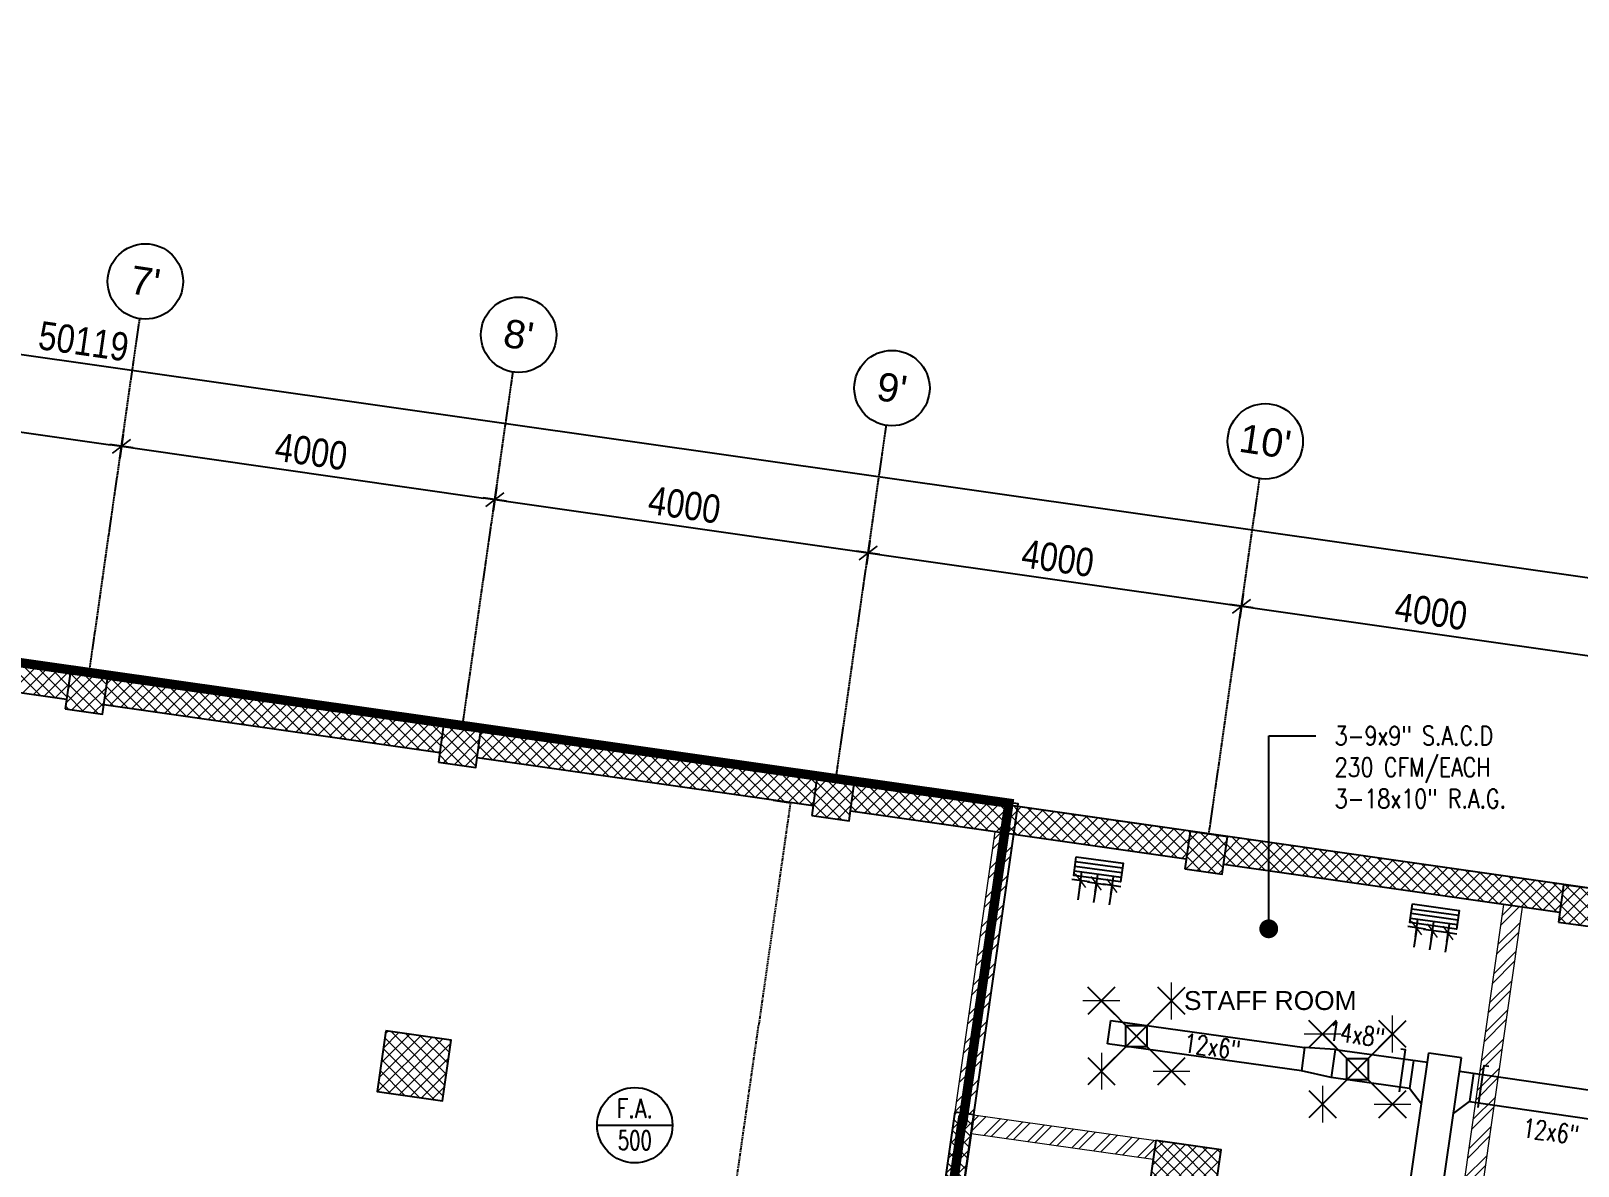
# Model space of a CAD drawing. Header units: inches. Extents: x 1152707 to 1351947, y 326920 to 480291.
# Drawn here: x 1213156 to 1229566, y 365683 to 377720 of the extents above; entities that cross this region are included whole.
import ezdxf
from ezdxf.enums import TextEntityAlignment as Align

# ---------------------------------------------------------------- set-up
doc = ezdxf.new("R2010")
doc.units = ezdxf.units.IN
doc.header["$MEASUREMENT"] = 0
for name, pattern in [('CENTER', [50.8, 31.75, -6.35, 6.35, -6.35]), ('DASHED', [19.05, 12.7, -6.35]), ('DASHED2', [9.525, 6.35, -3.175]), ('DOT2', [3.175, 0, -3.175])]:
    doc.linetypes.add(name, pattern=pattern)
for name, color, linetype, lineweight in [('A-BLOCK', 43, 'Continuous', 13), ('A-HATCH CONCRETE', 254, 'Continuous', 5), ('A-LEASING LINE', 7, 'DASHED2', 9), ('wall hatch', 252, 'Continuous', 0)]:
    doc.layers.add(name, color=color, linetype=linetype, lineweight=lineweight)
for name, color, linetype in [('AC-Fresh DUCT', 100, 'Continuous'), ('AC-Supply  DUCT', 30, 'Continuous'), ('AC-TEXT', 3, 'Continuous'), ('AC-TEXT Fresh DUCT', 140, 'Continuous'), ('AC-TXT', 3, 'Continuous'), ('Axis', 9, 'CENTER'), ('dim-axis', 15, 'Continuous'), ('dim2', 7, 'Continuous'), ('FFNEW', 252, 'Continuous'), ('LGT ELEC', 252, 'Continuous'), ('S-COL', 210, 'Continuous'), ('S-WALL', 1, 'Continuous'), ('TEXT', 181, 'Continuous')]:
    doc.layers.add(name, color=color, linetype=linetype)
doc.styles.add('1', font='romans.shx', dxfattribs={"width": 0.8, "height": 0.125})
doc.styles.add('AC_Duct', font='romans.shx', dxfattribs={"width": 0.8, "height": 0.2})
doc.styles.add('AC_Equipment', font='romans.shx', dxfattribs={"width": 0.75, "height": 0.3})
doc.styles.add('ARIAL', font='ARIALN.TTF')
doc.styles.get("Standard").update_dxf_attribs({"font": 'arial.ttf'})
doc.styles.add('style1', font='arial.ttf')
doc.dimstyles.new('DIM-100', dxfattribs={"dimscale": 150, "dimtxt": 2, "dimasz": 1, "dimexe": 0.75, "dimexo": 1, "dimgap": 0.5, "dimtad": 1, "dimdec": 0, "dimzin": 11, "dimdsep": 46, "dimtxsty": 'ARIAL', "dimblk": 'R', "dimcen": 2.5, "dimdle": 1, "dimclrd": 256, "dimclre": 256, "dimclrt": 256, "dimazin": 0, "dimtfac": 1, "dimtdec": 0, "dimtix": 1, "dimtmove": 2, "dimatfit": 3, "dimldrblk": 'R', "dimtolj": 1, "dimtzin": 3, "dimlwd": -1, "dimlwe": 13, "dimarcsym": 0})
doc.dimstyles.get("Standard").update_dxf_attribs({"dimtxt": 0.18, "dimasz": 0.18, "dimexe": 0.18, "dimexo": 0.0625, "dimgap": 0.09, "dimtad": 0, "dimtih": 1, "dimtoh": 1, "dimdec": 4, "dimzin": 0, "dimdsep": 46, "dimtxsty": 'Standard', "dimcen": 0.09, "dimadec": 0, "dimazin": 0, "dimtfac": 1, "dimtdec": 4, "dimtofl": 0, "dimtmove": 0, "dimatfit": 3, "dimfxl": 1, "dimtolj": 1, "dimtzin": 0, "dimarcsym": 0})
pattern_1 = [(45, (1341716.94, 266100.535), (-66.29126, 66.29126), []), (135, (1341716.94, 266100.535), (-66.29126, -66.29126), [])]
pattern_2 = [(45, (1341716.31, 266100.535), (-66.29126, 66.29126), []), (135, (1341716.31, 266100.535), (-66.29126, -66.29126), [])]
pattern_3 = [(45, (1178477.49, -15519.69), (-66.29126, 66.29126), []), (135, (1178477.49, -15519.69), (-66.29126, -66.29126), [])]

# ---------------------------------------------------------------- blocks, each defined once
blk = doc.blocks.new('R')
for p, q in [((0, -1.05), (0, 1.05)), ((-1.05, 0), (1.05, 0))]:
    blk.add_line(p, q)
at = {"color": 4, "lineweight": 13}
blk.add_line((-0.707, -0.707), (0.707, 0.707), dxfattribs=at)
blk = doc.blocks.new('*D118')
at = {"layer": 'Defpoints', "color": 0, "transparency": 16777216}
for p in [(1446339, 596215), (1446339, 596215), (1442163, 595265)]:
    blk.add_point(p, dxfattribs=at)
at = {"layer": 'dim-axis', "color": 251, "linetype": 'DOT2', "lineweight": 13, "transparency": 16777216}
for p, q in [((1442185, 595414), (1442396, 596892)), ((1446318, 596067), (1446323, 596104))]:
    blk.add_line(p, q, dxfattribs=at)
at = {"layer": 'dim-axis', "color": 251, "transparency": 16777216}
blk.add_line((1442499, 596763), (1446221, 596232), dxfattribs=at)
at = {"layer": 'dim-axis', "color": 251, "transparency": 16777216, "xscale": 120, "yscale": 120, "zscale": 120}
for p, rotation in [((1442380, 596780), 171.8736112541112), ((1446339, 596215), 351.8736112541112)]:
    blk.add_blockref('R', p, dxfattribs=dict(at, rotation=rotation))
at = {"layer": 'dim-axis', "color": 251, "transparency": 16777216, "insert": (1444392, 596724), "char_height": 300, "attachment_point": 5, "rotation": 351.8736, "style": 'ARIAL'}
blk.add_mtext('\\A1;4000', dxfattribs=at)
blk = doc.blocks.new('*D125')
at = {"layer": 'Defpoints', "color": 0, "transparency": 16777216}
for p in [(1420642, 597441), (1470715, 593565), (1470260, 590370)]:
    blk.add_point(p, dxfattribs=at)
at = {"layer": 'dim-axis', "color": 251, "linetype": 'DOT2', "lineweight": 13, "transparency": 16777216}
for p, q in [((1420663, 597590), (1421113, 600748)), ((1470281, 590519), (1470731, 593676))]:
    blk.add_line(p, q, dxfattribs=at)
at = {"layer": 'dim-axis', "color": 251, "transparency": 16777216}
blk.add_line((1421216, 600619), (1470596, 593582), dxfattribs=at)
at = {"layer": 'dim-axis', "color": 251, "transparency": 16777216, "xscale": 120, "yscale": 120, "zscale": 120}
for p, rotation in [((1421097, 600636), 171.8890881608404), ((1470715, 593565), 351.8890881608405)]:
    blk.add_blockref('R', p, dxfattribs=dict(at, rotation=rotation))
at = {"layer": 'dim-axis', "color": 251, "transparency": 16777216, "insert": (1445938, 597327), "char_height": 300, "attachment_point": 5, "rotation": 351.8891, "style": 'ARIAL'}
blk.add_mtext('\\A1;50119', dxfattribs=at)
blk = doc.blocks.new('*D100')
at = {"layer": 'Defpoints', "color": 0, "transparency": 16777216}
for p in [(1450492, 597002), (1446339, 596215), (1450299, 595650)]:
    blk.add_point(p, dxfattribs=at)
at = {"layer": 'dim-axis', "color": 251, "linetype": 'DOT2', "lineweight": 13, "transparency": 16777216}
for p, q in [((1450471, 596853), (1450283, 595538)), ((1446318, 596067), (1446323, 596104))]:
    blk.add_line(p, q, dxfattribs=at)
at = {"layer": 'dim-axis', "color": 251, "transparency": 16777216}
blk.add_line((1446458, 596198), (1450180, 595666), dxfattribs=at)
at = {"layer": 'dim-axis', "color": 251, "transparency": 16777216, "xscale": 120, "yscale": 120, "zscale": 120}
for p, rotation in [((1446339, 596215), 171.8736112541112), ((1450299, 595650), 351.8736112541112)]:
    blk.add_blockref('R', p, dxfattribs=dict(at, rotation=rotation))
at = {"layer": 'dim-axis', "color": 251, "transparency": 16777216, "insert": (1448352, 596158), "char_height": 300, "attachment_point": 5, "rotation": 351.8736, "style": 'ARIAL'}
blk.add_mtext('\\A1;4000', dxfattribs=at)
blk = doc.blocks.new('*D101')
at = {"layer": 'Defpoints', "color": 0, "transparency": 16777216}
for p in [(1450492, 597002), (1454452, 596437), (1454259, 595084)]:
    blk.add_point(p, dxfattribs=at)
at = {"layer": 'dim-axis', "color": 251, "linetype": 'DOT2', "lineweight": 13, "transparency": 16777216}
for p, q in [((1450471, 596853), (1450283, 595538)), ((1454431, 596288), (1454243, 594973))]:
    blk.add_line(p, q, dxfattribs=at)
at = {"layer": 'dim-axis', "color": 251, "transparency": 16777216}
blk.add_line((1450418, 595633), (1454140, 595101), dxfattribs=at)
at = {"layer": 'dim-axis', "color": 251, "transparency": 16777216, "xscale": 120, "yscale": 120, "zscale": 120}
for p, rotation in [((1450299, 595650), 171.8736112541112), ((1454259, 595084), 351.8736112541112)]:
    blk.add_blockref('R', p, dxfattribs=dict(at, rotation=rotation))
at = {"layer": 'dim-axis', "color": 251, "transparency": 16777216, "insert": (1452311, 595593), "char_height": 300, "attachment_point": 5, "rotation": 351.8736, "style": 'ARIAL'}
blk.add_mtext('\\A1;4000', dxfattribs=at)
blk = doc.blocks.new('*D102')
at = {"layer": 'Defpoints', "color": 0, "transparency": 16777216}
for p in [(1454452, 596437), (1458412, 595871), (1458219, 594519)]:
    blk.add_point(p, dxfattribs=at)
at = {"layer": 'dim-axis', "color": 251, "linetype": 'DOT2', "lineweight": 13, "transparency": 16777216}
for p, q in [((1454431, 596288), (1454243, 594973)), ((1458391, 595723), (1458203, 594407))]:
    blk.add_line(p, q, dxfattribs=at)
at = {"layer": 'dim-axis', "color": 251, "transparency": 16777216}
blk.add_line((1454378, 595067), (1458100, 594536), dxfattribs=at)
at = {"layer": 'dim-axis', "color": 251, "transparency": 16777216, "xscale": 120, "yscale": 120, "zscale": 120}
for p, rotation in [((1454259, 595084), 171.8736112541112), ((1458219, 594519), 351.8736112541112)]:
    blk.add_blockref('R', p, dxfattribs=dict(at, rotation=rotation))
at = {"layer": 'dim-axis', "color": 251, "transparency": 16777216, "insert": (1456271, 595027), "char_height": 300, "attachment_point": 5, "rotation": 351.8736, "style": 'ARIAL'}
blk.add_mtext('\\A1;4000', dxfattribs=at)
blk = doc.blocks.new('*D103')
at = {"layer": 'Defpoints', "color": 0, "transparency": 16777216}
for p in [(1458412, 595871), (1462372, 595306), (1462179, 593953)]:
    blk.add_point(p, dxfattribs=at)
at = {"layer": 'dim-axis', "color": 251, "linetype": 'DOT2', "lineweight": 13, "transparency": 16777216}
for p, q in [((1458391, 595723), (1458203, 594407)), ((1462351, 595157), (1462163, 593842))]:
    blk.add_line(p, q, dxfattribs=at)
at = {"layer": 'dim-axis', "color": 251, "transparency": 16777216}
blk.add_line((1458338, 594502), (1462060, 593970), dxfattribs=at)
at = {"layer": 'dim-axis', "color": 251, "transparency": 16777216, "xscale": 120, "yscale": 120, "zscale": 120}
for p, rotation in [((1458219, 594519), 171.8736112541112), ((1462179, 593953), 351.8736112541112)]:
    blk.add_blockref('R', p, dxfattribs=dict(at, rotation=rotation))
at = {"layer": 'dim-axis', "color": 251, "transparency": 16777216, "insert": (1460231, 594462), "char_height": 300, "attachment_point": 5, "rotation": 351.8736, "style": 'ARIAL'}
blk.add_mtext('\\A1;4000', dxfattribs=at)
blk = doc.blocks.new('SEDRGFE')
at = {"layer": 'A-HATCH CONCRETE'}
h = blk.add_hatch(dxfattribs=at)
h.set_pattern_fill('ANSI37', color=250, scale=750)
h.set_pattern_definition(pattern_2)
h.paths.add_polyline_path([(1376756, 705560), (1377152, 705504), (1377209, 705900), (1376813, 705956)])
h = blk.add_hatch(dxfattribs=at)
h.set_pattern_fill('ANSI37', color=250, scale=750)
h.set_pattern_definition(pattern_2)
h.paths.add_polyline_path([(1380716, 704995), (1381112, 704939), (1381168, 705335), (1380772, 705391)])
h = blk.add_hatch(dxfattribs=at)
h.set_pattern_fill('ANSI37', color=250, scale=750)
h.set_pattern_definition(pattern_2)
h.paths.add_polyline_path([(1384676, 704430), (1385072, 704373), (1385128, 704769), (1384732, 704826)])
h = blk.add_hatch(dxfattribs=at)
h.set_pattern_fill('ANSI37', color=250, scale=750)
h.set_pattern_definition(pattern_1)
h.paths.add_polyline_path([(1380158, 702146), (1380066, 701503), (1380759, 701404), (1380851, 702047)])
h = blk.add_hatch(dxfattribs=at)
h.set_pattern_fill('ANSI37', color=250, scale=750)
h.set_pattern_definition(pattern_1)
h.paths.add_polyline_path([(1386197, 701285), (1386395, 701257), (1385780, 696950), (1385582, 696979)])
at = {"layer": 'wall hatch', "ltscale": 500}
h = blk.add_hatch(dxfattribs=at)
h.set_pattern_fill('ANSI32', color=250, scale=500)
h.set_pattern_definition([(45, (1432578.84, 1135998.4), (-132.58252, 132.58252), []), (45, (1432667.23, 1135998.4), (-132.58252, 132.58252), [])])
h.paths.add_polyline_path([(1386818, 704226), (1386620, 704255), (1386197, 701285), (1386395, 701257)])
h.paths.add_polyline_path([(1386367, 701059), (1386395, 701257), (1386395, 701257), (1386367, 701059)])
h = blk.add_hatch(dxfattribs=at)
h.set_pattern_fill('ANSI35', color=250, scale=500)
h.set_pattern_definition([(45, (1393765.3, 692564.65), (-88.38835, 88.38835), []), (45, (1393853.68, 692564.65), (-88.38835, 88.38835), [156.25, -31.25, 0, -31.25])])
edge = h.paths.add_edge_path(flags=17)
edge.add_line((1395397, 703056), (1395199, 703084))
edge.add_line((1395199, 703084), (1394088, 695296))
edge.add_line((1394088, 695296), (1394301, 695265))
edge.add_line((1394301, 695265), (1395397, 703056))
edge.add_line((1395397, 703056), (1395199, 703084))
h.paths.add_polyline_path([(1395397, 703056), (1395199, 703084), (1394088, 695296), (1394301, 695265)], flags=17)
h.paths.add_polyline_path([(1389810, 680290), (1389610, 680288), (1389610, 674888), (1389810, 674888)])
at = {"color": 250, "linetype": 'Continuous', "ltscale": 100}
blk.add_lwpolyline([(1389810, 674588), (1389810, 680290), (1389610, 680288), (1388060, 680288), (1388060, 686288), (1384200, 686288), (1384200, 693089), (1385203, 692942), (1385236, 693139), (1385780, 696950), (1386823, 704256), (1386865, 704553), (1351200, 709613), (1350434, 697904), (1372211, 694796), (1372209, 688237), (1371310, 688237), (1371310, 688038), (1371310, 684788), (1363260, 684788), (1363260, 684588), (1363260, 674588), (1389810, 674588)], dxfattribs=at)
at = {"layer": 'A-BLOCK', "color": 250, "ltscale": 100}
for p, q in [((1386395, 701257), (1386395, 701257)), ((1386168, 701088), (1386175, 701087)), ((1386161, 700987), (1386161, 700987)), ((1386367, 701059), (1386367, 701059))]:
    blk.add_line(p, q, dxfattribs=at)
for points in [[(1386197, 701285), (1386621, 704255)], [(1386395, 701257), (1386819, 704226)]]:
    blk.add_lwpolyline(points, dxfattribs=at)
at = {"layer": 'A-HATCH CONCRETE', "color": 250, "linetype": 'Continuous'}
for p, q in [((1376498, 705699), (1376145, 706053)), ((1376188, 705744), (1376453, 706009)), ((1376653, 705677), (1376299, 706031)), ((1376304, 705727), (1376569, 705992)), ((1376775, 705688), (1376454, 706009)), ((1376791, 705804), (1376609, 705987)), ((1376420, 705711), (1376685, 705976)), ((1376536, 705694), (1376801, 705959)), ((1376808, 705920), (1376763, 705965)), ((1376916, 705942), (1376917, 705943)), ((1376920, 705941), (1376918, 705943)), ((1377032, 705925), (1377033, 705926)), ((1377074, 705919), (1377073, 705920)), ((1377148, 705908), (1377149, 705910)), ((1377177, 705672), (1377381, 705876)), ((1377199, 705826), (1377265, 705893)), ((1377581, 705545), (1377227, 705898)), ((1377232, 705595), (1377497, 705860)), ((1377348, 705578), (1377613, 705843)), ((1377736, 705523), (1377382, 705876)), ((1377464, 705562), (1377729, 705827)), ((1377890, 705501), (1377537, 705854)), ((1378045, 705479), (1377691, 705832)), ((1376652, 705677), (1376794, 705819)), ((1376768, 705661), (1376772, 705664)), ((1377272, 705589), (1377178, 705682)), ((1377426, 705567), (1377195, 705798)), ((1377580, 705545), (1377845, 705810)), ((1377696, 705528), (1377961, 705794)), ((1377812, 705512), (1378077, 705777)), ((1378200, 705457), (1377846, 705810)), ((1377928, 705495), (1378193, 705761)), ((1378354, 705435), (1378001, 705788)), ((1378044, 705479), (1378309, 705744)), ((1378509, 705412), (1378155, 705766)), ((1378160, 705462), (1378426, 705727)), ((1378276, 705446), (1378542, 705711)), ((1378664, 705390), (1378310, 705744)), ((1378392, 705429), (1378658, 705694)), ((1378818, 705368), (1378465, 705722)), ((1378508, 705413), (1378774, 705678)), ((1378973, 705346), (1378619, 705700)), ((1378624, 705396), (1378890, 705661)), ((1379127, 705324), (1378774, 705678)), ((1378740, 705379), (1379006, 705645)), ((1378856, 705363), (1379122, 705628)), ((1379282, 705302), (1378929, 705656)), ((1378972, 705346), (1379238, 705611)), ((1379437, 705280), (1379083, 705634)), ((1379089, 705330), (1379354, 705595)), ((1379205, 705313), (1379470, 705578)), ((1379591, 705258), (1379238, 705611)), ((1379321, 705297), (1379586, 705562)), ((1379746, 705236), (1379393, 705589)), ((1379437, 705280), (1379702, 705545)), ((1379901, 705214), (1379547, 705567)), ((1379553, 705263), (1379818, 705529)), ((1379669, 705247), (1379934, 705512)), ((1380055, 705192), (1379702, 705545)), ((1379785, 705230), (1380050, 705496)), ((1380210, 705170), (1379857, 705523)), ((1380365, 705148), (1380011, 705501)), ((1379901, 705214), (1380166, 705479)), ((1380017, 705197), (1380282, 705462)), ((1380133, 705181), (1380398, 705446)), ((1380519, 705126), (1380166, 705479)), ((1380249, 705164), (1380514, 705429)), ((1380674, 705103), (1380321, 705457)), ((1380365, 705148), (1380630, 705413)), ((1380741, 705169), (1380475, 705435)), ((1380481, 705131), (1380746, 705396)), ((1380758, 705285), (1380630, 705413)), ((1380786, 705389), (1380785, 705391)), ((1380861, 705379), (1380862, 705380)), ((1380941, 705367), (1380939, 705369)), ((1380977, 705362), (1380978, 705363)), ((1381093, 705345), (1381094, 705347)), ((1381095, 705345), (1381094, 705347)), ((1381161, 705281), (1381210, 705330)), ((1380597, 705114), (1380756, 705274)), ((1381139, 705127), (1381326, 705313)), ((1381447, 704993), (1381161, 705279)), ((1381177, 705032), (1381442, 705297)), ((1381602, 704971), (1381248, 705324)), ((1381293, 705015), (1381558, 705280)), ((1381757, 704949), (1381403, 705302)), ((1381409, 704999), (1381674, 705264)), ((1381525, 704982), (1381790, 705247)), ((1381911, 704927), (1381558, 705280)), ((1381641, 704965), (1381906, 705231)), ((1382066, 704905), (1381712, 705258)), ((1381757, 704949), (1382022, 705214)), ((1382221, 704883), (1381867, 705236)), ((1381873, 704932), (1382138, 705197)), ((1381989, 704916), (1382254, 705181)), ((1382375, 704861), (1382022, 705214)), ((1382105, 704899), (1382370, 705164)), ((1382530, 704839), (1382176, 705192)), ((1382685, 704816), (1382331, 705170)), ((1380713, 705098), (1380734, 705119)), ((1381138, 705037), (1381128, 705047)), ((1381293, 705015), (1381145, 705163)), ((1382221, 704883), (1382486, 705148)), ((1382337, 704866), (1382602, 705131)), ((1382453, 704850), (1382718, 705115)), ((1382839, 704794), (1382486, 705148)), ((1382569, 704833), (1382834, 705098)), ((1382994, 704772), (1382640, 705126)), ((1382685, 704816), (1382950, 705082)), ((1383149, 704750), (1382795, 705104)), ((1382801, 704800), (1383066, 705065)), ((1382917, 704783), (1383182, 705048)), ((1383303, 704728), (1382950, 705082)), ((1383033, 704767), (1383298, 705032)), ((1383458, 704706), (1383104, 705060)), ((1383149, 704750), (1383415, 705015)), ((1383612, 704684), (1383259, 705038)), ((1383767, 704662), (1383414, 705015)), ((1383265, 704734), (1383531, 704999)), ((1383381, 704717), (1383647, 704982)), ((1383497, 704700), (1383763, 704966)), ((1383922, 704640), (1383568, 704993)), ((1383613, 704684), (1383879, 704949)), ((1384076, 704618), (1383723, 704971)), ((1383729, 704667), (1383995, 704933)), ((1383845, 704651), (1384111, 704916)), ((1384231, 704596), (1383878, 704949)), ((1383961, 704634), (1384227, 704899)), ((1384386, 704574), (1384032, 704927)), ((1384078, 704618), (1384343, 704883)), ((1384540, 704552), (1384187, 704905)), ((1384194, 704601), (1384459, 704866)), ((1384310, 704585), (1384575, 704850)), ((1384691, 704534), (1384342, 704883)), ((1384708, 704650), (1384496, 704861)), ((1384724, 704766), (1384651, 704839)), ((1384426, 704568), (1384691, 704833)), ((1384542, 704551), (1384719, 704729)), ((1384806, 704816), (1384807, 704817)), ((1384807, 704815), (1384806, 704817)), ((1384922, 704799), (1384923, 704800)), ((1384962, 704793), (1384960, 704795)), ((1385038, 704782), (1385039, 704784)), ((1385102, 704581), (1385271, 704750)), ((1385116, 704771), (1385115, 704773)), ((1385122, 704469), (1385387, 704734)), ((1385124, 704736), (1385155, 704767)), ((1385468, 704419), (1385127, 704760)), ((1385238, 704452), (1385503, 704717)), ((1385623, 704397), (1385270, 704751)), ((1385354, 704436), (1385619, 704701)), ((1385778, 704375), (1385424, 704729)), ((1385470, 704419), (1385735, 704684)), ((1385932, 704353), (1385579, 704706)), ((1386087, 704331), (1385733, 704684)), ((1384658, 704535), (1384697, 704574)), ((1385159, 704463), (1385094, 704528)), ((1385314, 704441), (1385111, 704644)), ((1385586, 704402), (1385851, 704668)), ((1385702, 704386), (1385967, 704651)), ((1385818, 704369), (1386083, 704634)), ((1386242, 704309), (1385888, 704662)), ((1385934, 704353), (1386199, 704618)), ((1386396, 704287), (1386043, 704640)), ((1386050, 704336), (1386315, 704601)), ((1386166, 704320), (1386431, 704585)), ((1386551, 704265), (1386197, 704618)), ((1386282, 704303), (1386547, 704568)), ((1386706, 704243), (1386352, 704596)), ((1386398, 704286), (1386663, 704552)), ((1386823, 704257), (1386507, 704574)), ((1386514, 704270), (1386779, 704535)), ((1386840, 704373), (1386661, 704552)), ((1386856, 704489), (1386816, 704530)), ((1386630, 704253), (1386855, 704478)), ((1386746, 704237), (1386833, 704324))]:
    blk.add_line(p, q, dxfattribs=at)
at = {"layer": 'S-COL', "color": 250}
for points in [[(1376756, 705560), (1377152, 705504), (1377209, 705900), (1376813, 705956)], [(1380716, 704995), (1381112, 704939), (1381168, 705335), (1380772, 705391)], [(1384676, 704430), (1385072, 704373), (1385128, 704769), (1384732, 704826)], [(1380158, 702146), (1380066, 701503), (1380759, 701404), (1380851, 702047)]]:
    blk.add_lwpolyline(points, close=True, dxfattribs=at)
blk.add_lwpolyline([(1386197, 701285), (1386395, 701257), (1385780, 696950), (1385582, 696979), (1386197, 701285)], dxfattribs=at)
at = {"layer": 'S-WALL', "color": 250}
for points in [[(1386861, 704523), (1351200, 709613)], [(1376771, 705660), (1373207, 706169)], [(1380731, 705095), (1377167, 705604)], [(1384691, 704530), (1381126, 705039)], [(1386819, 704226), (1385087, 704474)]]:
    blk.add_lwpolyline(points, dxfattribs=at)
blk = doc.blocks.new('SWDFHGTRD')
at = {"layer": 'A-HATCH CONCRETE'}
h = blk.add_hatch(dxfattribs=at)
h.set_pattern_fill('ANSI37', color=254, scale=750)
h.set_pattern_definition([(45, (1178476.86, -15519.69), (-66.29126, 66.29126), []), (135, (1178476.86, -15519.69), (-66.29126, -66.29126), [])])
h.paths.add_polyline_path([(1225396, 422244), (1225792, 422188), (1225849, 422584), (1225453, 422640)])
h = blk.add_hatch(dxfattribs=at)
h.set_pattern_fill('ANSI37', color=254, scale=750)
h.set_pattern_definition(pattern_3)
h.paths.add_polyline_path([(1229357, 421679), (1229752, 421623), (1229809, 422019), (1229413, 422075)])
h = blk.add_hatch(dxfattribs=at)
h.set_pattern_fill('ANSI37', color=254, scale=750)
h.set_pattern_definition(pattern_3)
h.paths.add_polyline_path([(1225086, 419361), (1224994, 418717), (1225687, 418618), (1225779, 419262)])
at = {"layer": 'wall hatch', "ltscale": 500}
h = blk.add_hatch(dxfattribs=at)
h.set_pattern_fill('ANSI32', color=254, scale=500)
h.set_pattern_definition([(45, (1178477.5, -15519.7), (-132.58252, 132.58252), []), (45, (1178565.88, -15519.7), (-132.58252, 132.58252), [])])
h.paths.add_polyline_path([(1226451, 414772), (1228035, 414546), (1228063, 414744), (1227964, 414758), (1228975, 421836), (1228777, 421864), (1227766, 414786), (1226479, 414970), (1226479, 414970)])
h.paths.add_polyline_path([(1225164, 414956), (1225263, 414941), (1225290, 415140), (1225193, 415154)])
h = blk.add_hatch(dxfattribs=at)
h.set_pattern_fill('ANSI35', color=254, scale=500)
h.set_pattern_definition([(45, (1230525.84, 410944.42), (-88.3883, 88.3883), []), (45, (1230614.23, 410944.42), (-88.3883, 88.3883), [156.25, -31.25, 0, -31.25])])
edge = h.paths.add_edge_path(flags=17)
edge.add_line((1232158, 421436), (1231960, 421464))
edge.add_line((1231960, 421464), (1230848, 413676))
edge.add_line((1230848, 413676), (1231062, 413645))
edge.add_line((1231062, 413645), (1232158, 421436))
edge.add_line((1232158, 421436), (1231960, 421464))
h.paths.add_polyline_path([(1232158, 421436), (1231960, 421464), (1230848, 413676), (1231062, 413645)], flags=17)
h.paths.add_polyline_path([(1230334, 410127), (1230362, 410325), (1226370, 410894), (1226370, 410733), (1226370, 410696), (1226370, 399967), (1226570, 399967), (1226570, 410664)])
h.paths.add_polyline_path([(1230652, 410940), (1230454, 410968), (1230419, 410721), (1230617, 410692)])
h.paths.add_polyline_path([(1226370, 398667), (1226570, 398670), (1226570, 398767), (1226370, 398767)])
h = blk.add_hatch(dxfattribs=at)
h.set_pattern_fill('ANSI32', color=254, scale=500)
h.set_pattern_definition([(45, (1269339.39, 854378.17), (-132.58252, 132.58252), []), (45, (1269427.78, 854378.17), (-132.58252, 132.58252), [])])
h.paths.add_polyline_path([(1223155, 419636), (1223127, 419438), (1225058, 419163), (1225086, 419361)])
at = {"color": 254, "linetype": 'Continuous', "ltscale": 100}
blk.add_lwpolyline([(1226570, 392967), (1226570, 398670), (1226370, 398667), (1224821, 398667), (1224821, 404667), (1220960, 404667), (1220960, 411468), (1221964, 411321), (1221997, 411519), (1222541, 415330), (1223584, 422636), (1223626, 422933), (1187961, 427993), (1187194, 416284), (1208971, 413176), (1208969, 406617), (1208071, 406617), (1208071, 406417), (1208071, 403167), (1200021, 403167), (1200021, 402967), (1200021, 392967), (1226570, 392967)], dxfattribs=at)
at = {"layer": 'A-BLOCK', "color": 254, "ltscale": 100}
for p, q in [((1228777, 421864), (1227766, 414786)), ((1228975, 421836), (1227964, 414758)), ((1223155, 419636), (1225086, 419361)), ((1222929, 419468), (1222936, 419467)), ((1222922, 419366), (1222921, 419366)), ((1223127, 419438), (1225058, 419163))]:
    blk.add_line(p, q, dxfattribs=at)
blk.add_lwpolyline([(1223155, 419636), (1223579, 422606)], dxfattribs=at)
at = {"layer": 'A-HATCH CONCRETE', "color": 254, "linetype": 'Continuous'}
for p, q in [((1223593, 422703), (1223772, 422882)), ((1223775, 422578), (1223600, 422753)), ((1223615, 422858), (1223656, 422898)), ((1223930, 422556), (1223617, 422869)), ((1223623, 422600), (1223888, 422865)), ((1224085, 422534), (1223731, 422888)), ((1223739, 422583), (1224004, 422849)), ((1223855, 422567), (1224120, 422832)), ((1224239, 422512), (1223886, 422865)), ((1223971, 422550), (1224236, 422816)), ((1224394, 422490), (1224041, 422843)), ((1224087, 422534), (1224352, 422799)), ((1224549, 422468), (1224195, 422821)), ((1224203, 422517), (1224468, 422782)), ((1224319, 422501), (1224584, 422766)), ((1224703, 422446), (1224350, 422799)), ((1224435, 422484), (1224700, 422749)), ((1224858, 422424), (1224505, 422777)), ((1225013, 422402), (1224659, 422755)), ((1223621, 422600), (1223584, 422637)), ((1224551, 422468), (1224816, 422733)), ((1224667, 422451), (1224932, 422716)), ((1224783, 422434), (1225048, 422700)), ((1225167, 422380), (1224814, 422733)), ((1224899, 422418), (1225164, 422683)), ((1225322, 422357), (1224969, 422711)), ((1225015, 422401), (1225280, 422667)), ((1225418, 422394), (1225123, 422689)), ((1225131, 422385), (1225396, 422650)), ((1225435, 422510), (1225278, 422667)), ((1225451, 422626), (1225432, 422645)), ((1225511, 422632), (1225512, 422633)), ((1225589, 422621), (1225587, 422623)), ((1225627, 422616), (1225628, 422617)), ((1225743, 422599), (1225742, 422601)), ((1225743, 422599), (1225744, 422600)), ((1225847, 422571), (1225860, 422584)), ((1226250, 422225), (1225896, 422579)), ((1225247, 422368), (1225442, 422563)), ((1225825, 422416), (1225976, 422567)), ((1225827, 422285), (1226092, 422551)), ((1226095, 422247), (1225838, 422505)), ((1225943, 422269), (1226208, 422534)), ((1226405, 422203), (1226051, 422556)), ((1226059, 422252), (1226324, 422517)), ((1226175, 422236), (1226440, 422501)), ((1226559, 422181), (1226206, 422534)), ((1226291, 422219), (1226556, 422484)), ((1226714, 422159), (1226360, 422512)), ((1226407, 422203), (1226672, 422468)), ((1226869, 422137), (1226515, 422490)), ((1226523, 422186), (1226788, 422451)), ((1226639, 422169), (1226904, 422435)), ((1227023, 422115), (1226670, 422468)), ((1226755, 422153), (1227020, 422418)), ((1227178, 422093), (1226824, 422446)), ((1227333, 422071), (1226979, 422424)), ((1225363, 422352), (1225420, 422409)), ((1225941, 422269), (1225821, 422389)), ((1226871, 422136), (1227136, 422402)), ((1226987, 422120), (1227252, 422385)), ((1227103, 422103), (1227369, 422368)), ((1227487, 422048), (1227134, 422402)), ((1227219, 422087), (1227485, 422352)), ((1227642, 422026), (1227288, 422380)), ((1227335, 422070), (1227601, 422335)), ((1227797, 422004), (1227443, 422358)), ((1227451, 422054), (1227717, 422319)), ((1227567, 422037), (1227833, 422302)), ((1227951, 421982), (1227598, 422336)), ((1227683, 422020), (1227949, 422286)), ((1228106, 421960), (1227752, 422314)), ((1227799, 422004), (1228065, 422269)), ((1228260, 421938), (1227907, 422292)), ((1227915, 421987), (1228181, 422253)), ((1228415, 421916), (1228062, 422270)), ((1228570, 421894), (1228216, 422247)), ((1228031, 421971), (1228297, 422236)), ((1228148, 421954), (1228413, 422219)), ((1228264, 421938), (1228529, 422203)), ((1228724, 421872), (1228371, 422225)), ((1228380, 421921), (1228645, 422186)), ((1228496, 421905), (1228761, 422170)), ((1228879, 421850), (1228526, 422203)), ((1228612, 421888), (1228877, 422153)), ((1229034, 421828), (1228680, 422181)), ((1228728, 421871), (1228993, 422137)), ((1229188, 421806), (1228835, 422159)), ((1228844, 421855), (1229109, 422120)), ((1228960, 421838), (1229225, 422103)), ((1229343, 421784), (1228990, 422137)), ((1229076, 421822), (1229341, 422087)), ((1229384, 421875), (1229144, 422115)), ((1229401, 421991), (1229299, 422093)), ((1229192, 421805), (1229405, 422018)), ((1229455, 422069), (1229454, 422071)), ((1229456, 422069), (1229457, 422070)), ((1229308, 421789), (1229383, 421864))]:
    blk.add_line(p, q, dxfattribs=at)
at = {"layer": 'S-COL', "color": 254, "linetype": 'ByBlock'}
for points in [[(1225396, 422244), (1225792, 422188), (1225849, 422584), (1225453, 422640)], [(1229357, 421679), (1229752, 421623), (1229809, 422019), (1229413, 422075)], [(1225086, 419361), (1224994, 418717), (1225687, 418618), (1225779, 419262)]]:
    blk.add_lwpolyline(points, close=True, dxfattribs=at)
at = {"layer": 'S-WALL', "color": 254}
for points in [[(1187961, 427993), (1187961, 427993), (1185666, 392967), (1235796, 392967), (1237587, 420910), (1223622, 422903)], [(1225411, 422345), (1223579, 422606)], [(1229371, 421780), (1225807, 422288)]]:
    blk.add_lwpolyline(points, dxfattribs=at)
blk = doc.blocks.new('Fresh Air')
at = {"layer": 'AC-Fresh DUCT', "color": 4}
blk.add_line((-0.4, 0), (0.4, 0), dxfattribs=at)
blk.add_circle((0, 0), 0.4, dxfattribs=at)
at = {"layer": 'AC-TEXT Fresh DUCT', "style": 'AC_Duct', "width": 0.8}
blk.add_text('F.A.', height=0.2, dxfattribs=at).set_placement((0, 0.08), align=Align.CENTER)
at = {"layer": 'AC-TEXT Fresh DUCT', "style": 'AC_Duct', "width": 0.7}
blk.add_attdef('FRESH-AIR', text='', height=0.2, dxfattribs=at).set_placement((0, -0.26), align=Align.CENTER)
blk = doc.blocks.new('*D274')
at = {"layer": 'Defpoints', "color": 0, "linetype": 'DASHED', "transparency": 16777216}
for p in [(48555, 32783), (48736, 32757), (47881, 28058)]:
    blk.add_point(p, dxfattribs=at)
at = {"layer": 'dim2', "color": 1, "linetype": 'DASHED', "lineweight": -2, "transparency": 16777216}
for p in [(48736, 32757), (48062, 28032)]:
    blk.add_line(p, (48399, 30394), dxfattribs=at)
at = {"layer": 'dim2', "color": 1, "lineweight": -2, "transparency": 16777216}
for p, q in [((48555, 32783), (48736, 32757)), ((47881, 28058), (48062, 28032))]:
    blk.add_line(p, q, dxfattribs=at)
at = {"layer": 'dim2', "color": 1, "linetype": 'DASHED', "transparency": 16777216}
for points in [[(48736, 32757), (48736, 32757), (48736, 32757)], [(48062, 28032), (48062, 28032), (48062, 28032)]]:
    blk.add_solid(points, dxfattribs=at)
at = {"layer": 'dim2', "color": 6, "linetype": 'DASHED', "transparency": 16777216, "insert": (48399, 30394), "char_height": 0.18, "attachment_point": 5}
blk.add_mtext('\\A1;4772.90', dxfattribs=at)
blk = doc.blocks.new('_Dot')
at = {"color": 0, "linetype": 'ByBlock', "lineweight": -2}
blk.add_line((-0.5, 0), (-1, 0), dxfattribs=at)
at = {"color": 0, "linetype": 'ByBlock', "const_width": 0.5}
blk.add_lwpolyline([(-0.25, 0, 1), (0.25, 0, 1)], format="xyb", close=True, dxfattribs=at)
blk = doc.blocks.new('SGSR')
at = {"layer": 'Axis', "color": 251, "ltscale": 0.5}
for p, q in [((1445994.7, 593800.3), (1446532.5, 597567.2)), ((1449954.6, 593235.2), (1450492.3, 597001.9)), ((1453914.5, 592670), (1454452.2, 596436.6)), ((1457874.3, 592104.8), (1458412, 595871.2))]:
    blk.add_line(p, q, dxfattribs=at)
at = {"layer": 'Axis', "color": 251, "linetype": 'Continuous'}
for centre in [(1446592.2, 597962.7), (1450552, 597397.6), (1454511.7, 596832.4), (1458471.4, 596267.3)]:
    blk.add_circle(centre, 400, dxfattribs=at)
at = {"layer": 'S-WALL', "color": 251}
blk.add_lwpolyline([(1417889.2, 562458.6), (1468019.2, 562458.6), (1469810.8, 590401.2), (1420184.3, 597484.1)], close=True, dxfattribs=at)
at = {"layer": 'Axis', "color": 251, "linetype": 'Continuous', "style": 'style1'}
for s, p in [("7'", (1446592.2, 597962.7)), ("8'", (1450552, 597397.6)), ("9'", (1454511.7, 596832.4)), ("10'", (1458471.4, 596267.3))]:
    blk.add_text(s, height=300, rotation=351.41133, dxfattribs=at).set_placement(p, align=Align.MIDDLE)
at = {"layer": 'dim-axis', "color": 251}
dim = blk.add_aligned_dim(p1=(1420641.6, 597441.4), p2=(1470259.6, 590370.1), distance=3227.1, dimstyle='DIM-100', override={"dimasz": 0.8, "dimclrd": 251, "dimclre": 251, "dimclrt": 251}, dxfattribs=at)
dim.commit()
dim.dimension.update_dxf_attribs({"geometry": '*D125', "text_midpoint": (1445938.1, 597326.5)})
for base, p1, p2, picture, middle in [((1446339.4, 596215), (1442163.4, 595265.2), (1446339.5, 596215.5), '*D118', (1444391.8, 596723.5)), ((1450299.2, 595649.5), (1446339.5, 596215.5), (1450492.3, 597001.9), '*D100', (1448351.6, 596158.1)), ((1454259.1, 595084.1), (1450492.3, 597001.9), (1454452.2, 596436.6), '*D101', (1452311.4, 595592.7)), ((1458218.9, 594518.7), (1454452.2, 596436.6), (1458412, 595871.2), '*D102', (1456271.2, 595027.3)), ((1462178.7, 593953.2), (1458412, 595871.2), (1462371.9, 595305.9), '*D103', (1460231.1, 594461.8))]:
    dim = blk.add_linear_dim(base=base, p1=p1, p2=p2, angle=171.87361, dimstyle='DIM-100', override={"dimasz": 0.8, "dimclrd": 251, "dimclre": 251, "dimclrt": 251}, dxfattribs=at)
    dim.commit()
    dim.dimension.update_dxf_attribs({"geometry": picture, "text_midpoint": middle})
blk = doc.blocks.new('A$C1D94565E')
at = {"color": 252, "linetype": 'Continuous', "ltscale": 100}
blk.add_lwpolyline([(520, 904), (745, 904), (745, 679), (520, 679)], close=True, dxfattribs=at)
for points, override in [([(261, 1164), (633, 792)], {"dimasz": 1.3, "dimgap": 0.5, "dimtad": 0, "dimclrd": 252}), ([(1005, 1164), (633, 792)], {"dimasz": 1.3, "dimtad": 0, "dimclrd": 252}), ([(261, 420), (633, 792)], {"dimasz": 1.3, "dimtad": 0, "dimclrd": 252}), ([(1005, 420), (633, 792)], {"dimasz": 1.3, "dimtad": 0, "dimclrd": 252})]:
    blk.add_leader(points, dimstyle='DIM-100', override=override, dxfattribs=at)
blk = doc.blocks.new('A$C067B7423')
at = {"color": 252, "linetype": 'Continuous', "ltscale": 100}
for p, q in [((150, 535), (646, 465)), ((157, 584), (653, 515)), ((144, 485), (639, 416))]:
    blk.add_line(p, q, dxfattribs=at)
blk.add_lwpolyline([(164, 634), (660, 564), (632, 366), (137, 436), (164, 634)], dxfattribs=at)
for points in [[(210, 380), (180, 175)], [(377, 351), (347, 147)], [(543, 327), (512, 122)]]:
    blk.add_leader(points, dimstyle='DIM-100', override={"dimasz": 0.6, "dimgap": 0.5, "dimtad": 0}, dxfattribs=at)
blk = doc.blocks.new('A$C00FA4E35')
at = {"color": 252}
blk.add_line((55981.826, 29886.962), (55938.427, 29590.118), dxfattribs=at)
for points in [[(55768.306, 29463.395), (55938.427, 29590.118), (57911.888, 29301.6), (57955.287, 29598.444), (55833.403, 29908.661)], [(56030.035, 29526.193), (56095.133, 29971.46), (56144.607, 29964.227)]]:
    blk.add_lwpolyline(points, dxfattribs=at)
at = {"layer": 'AC-Supply  DUCT', "color": 252, "linetype": 'Continuous', "ltscale": 0.02}
for p, q in [((52100.375, 30199.436), (52134.856, 30447.047)), ((52134.856, 30447.047), (54190.409, 30160.803)), ((54155.928, 29913.192), (52100.375, 30199.436)), ((54190.409, 30160.803), (54155.928, 29913.192)), ((54345.115, 21958.126), (55507.667, 30103.532)), ((54514.282, 30140.944), (54472.905, 29843.811)), ((54514.282, 30140.944), (55493.529, 30004.58)), ((55478.512, 27422.137), (55854.051, 30053.343)), ((55344.963, 30025.268), (55303.586, 29728.135)), ((55303.586, 29728.135), (54472.905, 29843.811)), ((55431.464, 29558.88), (55303.586, 29728.135))]:
    blk.add_line(p, q, dxfattribs=at)
at = {"layer": 'AC-Supply  DUCT', "color": 252}
for p, q in [((54514.282, 30140.944), (54190.409, 30160.803)), ((55854.051, 30053.343), (55507.562, 30102.796)), ((54472.905, 29843.811), (54155.928, 29913.192))]:
    blk.add_line(p, q, dxfattribs=at)
at = {"layer": 'AC-Supply  DUCT', "color": 252, "linetype": 'Continuous', "ltscale": 0.02}
blk.add_lwpolyline([(55197.752, 29692.391), (55259.818, 30138.09), (55210.296, 30144.986)], dxfattribs=at)
at = {"layer": 'AC-TEXT', "color": 252, "linetype": 'ByBlock', "lineweight": -2}
blk.add_line((53809.985, 33467.705), (54309.985, 33467.705), dxfattribs=at)
blk.add_lwpolyline([(53809.985, 31620.207), (53809.985, 33467.705)], dxfattribs=at)
at = {"color": 252, "linetype": 'Continuous', "ltscale": 100}
for name, p in [('A$C067B7423', (51604.887, 31550.687)), ('A$C067B7423', (55169.405, 31049.456)), ('A$C1D94565E', (51773.408, 29490.866)), ('A$C1D94565E', (54118.145, 29140.643))]:
    blk.add_blockref(name, p, dxfattribs=at)
at = {"layer": 'AC-TEXT', "color": 252, "lineweight": -2, "xscale": 200.000000046566, "yscale": 200.000000046566, "zscale": 200.000000046566, "rotation": 270}
blk.add_blockref('_Dot', (53809.985, 31420.207), dxfattribs=at)
at = {"layer": 'AC-TEXT Fresh DUCT', "linetype": 'Continuous', "ltscale": 0.02, "xscale": 1000.00000023283, "yscale": 1000.00000023283, "zscale": 1000.00000023283}
blk.add_blockref('Fresh Air', (47085.707, 29337.398), dxfattribs=at).add_auto_attribs({'FRESH-AIR': '500'})
at = {"color": 252, "linetype": 'Continuous', "ltscale": 100}
for tag, height, style, width, p in [('AHU', 288, 'AC_Equipment', 0.75, (56884.46, 22822.455)), ('B.03', 240, 'AC_Equipment', 0.7, (56884.46, 22467.255)), ('AHU', 288, 'AC_Equipment', 0.75, (63011.551, 19982.621)), ('200', 200, 'AC_Duct', 0.7, (62072.937, 19668.014)), ('B.01', 240, 'AC_Equipment', 0.7, (63011.551, 19627.421)), ('150', 200, 'AC_Duct', 0.7, (54936.662, 19610.001)), ('AHU', 288, 'AC_Equipment', 0.75, (24436.928, 17572.269)), ('B.04', 240, 'AC_Equipment', 0.7, (24436.928, 17217.069)), ('EF', 288, 'AC_Equipment', 0.75, (13361.997, 10940.286)), ('01', 240, 'AC_Equipment', 0.7, (13361.997, 10585.086)), ('AHU', 288, 'AC_Equipment', 0.75, (62113.318, 8777.511)), ('200', 200, 'AC_Duct', 0.7, (61069.801, 8536.962)), ('B.02', 240, 'AC_Equipment', 0.7, (62113.318, 8422.311)), ('MSU', 288, 'AC_Equipment', 0.75, (18640.373, 4334.348)), ('B.01', 240, 'AC_Equipment', 0.7, (18640.373, 3979.148))]:
    blk.add_attdef(tag, text='', height=height, dxfattribs=dict(at, style=style, width=width)).set_placement(p, align=Align.CENTER)
at = {"layer": 'AC-TEXT', "color": 252, "insert": (54509.985, 33567.705), "char_height": 200, "attachment_point": 1, "style": 'AC_Duct'}
blk.add_mtext('3-9x9" S.A.C.D\\P230 CFM/EACH\\P3-18x10" R.A.G.', dxfattribs=at)
at = {"layer": 'AC-TXT', "color": 252, "style": '1', "width": 0.75}
for s, p in [('14x8" ', (54430.396, 30243.461, 0)), ('12x6" ', (52899.58, 30114.138, 0)), ('12x6" ', (56490.793, 29214.292, 0))]:
    blk.add_text(s, height=200, rotation=351.9897729, dxfattribs=at).set_placement(p)
at = {"layer": 'TEXT', "color": 252, "ltscale": 0.5, "style": 'style1'}
blk.add_text('STAFF ROOM', height=200, dxfattribs=at).set_placement((52910.7, 30559.526))
at = {"layer": 'dim2', "linetype": 'DASHED'}
dim = blk.add_aligned_dim(p1=(47880.595, 28057.623), p2=(48554.972, 32782.645), distance=-183.126, dimstyle='Standard', override={"dimdec": 2, "dimclrd": 1, "dimclre": 1, "dimclrt": 6, "dimtdec": 2, "dimfxl": 0.1}, dxfattribs=at)
dim.commit()
dim.dimension.update_dxf_attribs({"geometry": '*D274', "text_midpoint": (48399.072, 30394.259)})

msp = doc.modelspace()

# ---------------------------------------------------------------- linework, layer by layer
at = {"layer": 'A-LEASING LINE', "color": 6, "const_width": 100}
msp.add_lwpolyline([(1187961, 374585), (1187194, 362876), (1209070, 359754), (1209070, 353209), (1208170, 353210), (1208170, 349659), (1200120, 349659), (1200120, 339559), (1226470, 339559), (1226470, 345159), (1224720, 345159), (1224720, 351184), (1220859, 351184), (1220859, 358173), (1221883, 358026), (1223034, 366167), (1223042, 366166), (1223529, 369531), (1187961, 374585)], dxfattribs=at)

# ---------------------------------------------------------------- block references
at = {"color": 252, "linetype": 'Continuous', "ltscale": 100}
msp.add_blockref('A$C00FA4E35', (1172475, 336779), dxfattribs=at)
at = {"layer": 'AC-Fresh DUCT', "linetype": 'DASHED', "ltscale": 0.1}
msp.add_blockref('SEDRGFE', (-163239, -335028), dxfattribs=at)
at = {"layer": 'FFNEW', "color": 6, "linetype": 'Continuous'}
msp.add_blockref('SGSR', (-232223, -222899), dxfattribs=at)
at = {"layer": 'LGT ELEC', "color": 252, "linetype": 'Continuous'}
msp.add_blockref('SWDFHGTRD', (0, -53408), dxfattribs=at)

doc.saveas('drawing.dxf')
